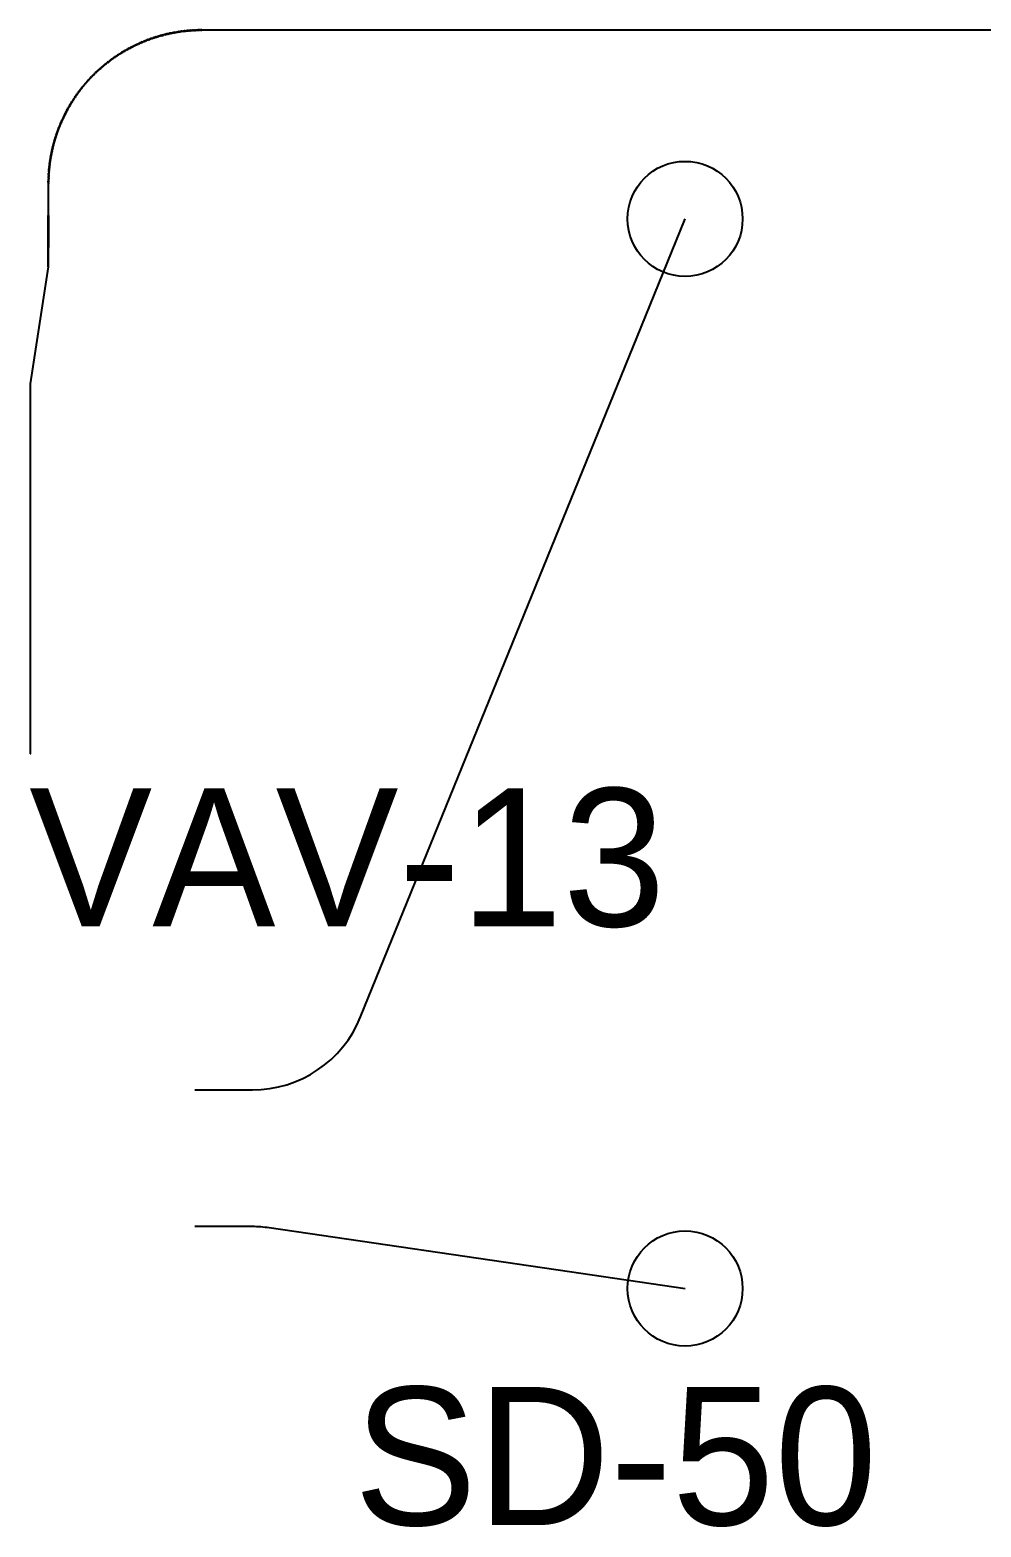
# Model space of a CAD drawing. Header units: metres. Extents: x 0.1 to 41.9, y 0.9 to 39.
# Drawn here: x 2.353 to 4.832, y 18.127 to 22.029 of the extents above; entities that cross this region are included whole.
import ezdxf

# ---------------------------------------------------------------- set-up
doc = ezdxf.new("R2010")
doc.units = ezdxf.units.M
for name, color, linetype in [('BSA_BRANCH_AXIS', 5, 'Continuous'), ('BSA_BRANCH_LABEL', 3, 'Continuous'), ('BSA_MATERIAL_SECTION', 7, 'Continuous'), ('BSA_TERMINAL_CENTRE', 3, 'Continuous'), ('BSA_VAV_LABEL', 7, 'Continuous')]:
    doc.layers.add(name, color=color, linetype=linetype)

msp = doc.modelspace()

# ---------------------------------------------------------------- linework, layer by layer
at = {"layer": 'BSA_BRANCH_AXIS'}
for points in [[(2.7827, 19.2661), (2.9327, 19.2661, 0.305135), (3.215, 19.4561), (3.946, 21.2541), (4.0608, 21.5364)], [(2.7827, 18.9105), (2.9327, 18.9105, -0.03641), (2.9769, 18.9072), (3.7592, 18.7925), (4.0608, 18.7483)]]:
    msp.add_lwpolyline(points, format="xyb", dxfattribs=at)
at = {"layer": 'BSA_MATERIAL_SECTION'}
for p, q in [((2.6757, 22.0088), (2.6776, 22.0094)), ((2.6795, 22.0101), (2.6776, 22.0094)), ((2.6778, 22.0087), (2.6797, 22.0093)), ((2.6814, 22.0107), (2.6795, 22.0101)), ((2.6816, 22.0099), (2.6797, 22.0093)), ((2.6814, 22.0107), (2.6833, 22.0112)), ((2.6816, 22.0099), (2.6835, 22.0105)), ((2.6852, 22.0118), (2.6833, 22.0112)), ((2.6854, 22.0111), (2.6835, 22.0105)), ((2.6852, 22.0118), (2.6871, 22.0124)), ((2.6854, 22.0111), (2.6873, 22.0116)), ((2.6871, 22.0124), (2.689, 22.013)), ((2.6873, 22.0116), (2.6892, 22.0122)), ((2.6909, 22.0135), (2.689, 22.013)), ((2.6911, 22.0127), (2.6892, 22.0122)), ((2.6909, 22.0135), (2.6928, 22.014)), ((2.693, 22.0133), (2.6911, 22.0127)), ((2.6947, 22.0146), (2.6928, 22.014)), ((2.693, 22.0133), (2.6949, 22.0138)), ((2.6947, 22.0146), (2.6966, 22.0151)), ((2.6968, 22.0143), (2.6949, 22.0138)), ((2.6986, 22.0156), (2.6966, 22.0151)), ((2.6968, 22.0143), (2.6988, 22.0148)), ((2.7005, 22.0161), (2.6986, 22.0156)), ((2.6988, 22.0148), (2.7007, 22.0153)), ((2.7005, 22.0161), (2.7024, 22.0166)), ((2.7026, 22.0158), (2.7007, 22.0153)), ((2.7024, 22.0166), (2.7043, 22.0171)), ((2.7045, 22.0163), (2.7026, 22.0158)), ((2.7063, 22.0176), (2.7043, 22.0171)), ((2.7045, 22.0163), (2.7065, 22.0168)), ((2.7063, 22.0176), (2.7082, 22.018)), ((2.7084, 22.0173), (2.7065, 22.0168)), ((2.7101, 22.0185), (2.7082, 22.018)), ((2.7084, 22.0173), (2.7103, 22.0177)), ((2.7121, 22.0189), (2.7101, 22.0185)), ((2.7122, 22.0182), (2.7103, 22.0177)), ((2.7121, 22.0189), (2.714, 22.0194)), ((2.7122, 22.0182), (2.7142, 22.0186)), ((2.714, 22.0194), (2.716, 22.0198)), ((2.7161, 22.019), (2.7142, 22.0186)), ((2.7179, 22.0202), (2.716, 22.0198)), ((2.7161, 22.019), (2.7181, 22.0194)), ((2.7198, 22.0206), (2.7179, 22.0202)), ((2.72, 22.0198), (2.7181, 22.0194)), ((2.7198, 22.0206), (2.7218, 22.021)), ((2.72, 22.0198), (2.7219, 22.0202)), ((2.7218, 22.021), (2.7237, 22.0214)), ((2.7239, 22.0206), (2.7219, 22.0202)), ((2.7257, 22.0218), (2.7237, 22.0214)), ((2.7239, 22.0206), (2.7258, 22.021)), ((2.7257, 22.0218), (2.7276, 22.0222)), ((2.7278, 22.0214), (2.7258, 22.021)), ((2.7296, 22.0225), (2.7276, 22.0222)), ((2.7278, 22.0214), (2.7297, 22.0217)), ((2.7316, 22.0229), (2.7296, 22.0225)), ((2.7317, 22.0221), (2.7297, 22.0217)), ((2.7316, 22.0229), (2.7335, 22.0232)), ((2.7317, 22.0221), (2.7337, 22.0224)), ((2.7335, 22.0232), (2.7355, 22.0235)), ((2.7356, 22.0227), (2.7337, 22.0224)), ((2.7374, 22.0239), (2.7355, 22.0235)), ((2.7356, 22.0227), (2.7376, 22.0231)), ((2.7374, 22.0239), (2.7394, 22.0242)), ((2.7395, 22.0234), (2.7376, 22.0231)), ((2.7414, 22.0245), (2.7394, 22.0242)), ((2.7395, 22.0234), (2.7415, 22.0237)), ((2.7414, 22.0245), (2.7433, 22.0248)), ((2.7415, 22.0237), (2.7435, 22.024)), ((2.7453, 22.025), (2.7433, 22.0248)), ((2.7454, 22.0242), (2.7435, 22.024)), ((2.7453, 22.025), (2.7473, 22.0253)), ((2.7454, 22.0242), (2.7474, 22.0245)), ((2.7492, 22.0256), (2.7473, 22.0253)), ((2.7493, 22.0248), (2.7474, 22.0245)), ((2.7492, 22.0256), (2.7512, 22.0258)), ((2.7513, 22.025), (2.7493, 22.0248)), ((2.7532, 22.0261), (2.7512, 22.0258)), ((2.7513, 22.025), (2.7533, 22.0253)), ((2.7532, 22.0261), (2.7552, 22.0263)), ((2.7553, 22.0255), (2.7533, 22.0253)), ((2.7571, 22.0265), (2.7552, 22.0263)), ((2.7553, 22.0255), (2.7572, 22.0257)), ((2.7571, 22.0265), (2.7591, 22.0267)), ((2.7572, 22.0257), (2.7592, 22.0259)), ((2.7611, 22.0269), (2.7591, 22.0267)), ((2.7612, 22.0261), (2.7592, 22.0259)), ((2.7611, 22.0269), (2.7631, 22.0271)), ((2.7632, 22.0263), (2.7612, 22.0261)), ((2.7651, 22.0273), (2.7631, 22.0271)), ((2.7632, 22.0263), (2.7651, 22.0265)), ((2.7651, 22.0273), (2.767, 22.0275)), ((2.7671, 22.0267), (2.7651, 22.0265)), ((2.769, 22.0276), (2.767, 22.0275)), ((2.7671, 22.0267), (2.7691, 22.0268)), ((2.769, 22.0276), (2.771, 22.0278)), ((2.7711, 22.027), (2.7691, 22.0268)), ((2.773, 22.0279), (2.771, 22.0278)), ((2.7711, 22.027), (2.773, 22.0271)), ((2.773, 22.0279), (2.775, 22.0281)), ((2.775, 22.0273), (2.773, 22.0271)), ((2.777, 22.0282), (2.775, 22.0281)), ((2.775, 22.0273), (2.777, 22.0274)), ((2.777, 22.0282), (2.7789, 22.0283)), ((2.779, 22.0275), (2.777, 22.0274)), ((2.7809, 22.0284), (2.7789, 22.0283)), ((2.779, 22.0275), (2.781, 22.0276)), ((2.7809, 22.0284), (2.7829, 22.0285)), ((2.7829, 22.0277), (2.781, 22.0276)), ((2.7849, 22.0286), (2.7829, 22.0285)), ((2.7829, 22.0277), (2.7849, 22.0278)), ((2.7849, 22.0286), (2.7869, 22.0287)), ((2.7869, 22.0279), (2.7849, 22.0278)), ((2.7889, 22.0287), (2.7869, 22.0287)), ((2.7869, 22.0279), (2.7889, 22.0279)), ((2.7889, 22.0287), (2.7909, 22.0288)), ((2.7909, 22.028), (2.7889, 22.0279)), ((2.7928, 22.0288), (2.7909, 22.0288)), ((2.7909, 22.028), (2.7929, 22.028)), ((2.7928, 22.0288), (2.7948, 22.0289)), ((2.7948, 22.0281), (2.7929, 22.028)), ((2.7968, 22.0289), (2.7948, 22.0289)), ((2.7948, 22.0281), (2.7968, 22.0281)), ((2.7968, 22.0289), (2.7988, 22.0289)), ((2.7988, 22.0281), (2.7968, 22.0281)), ((2.8008, 22.0289), (2.7988, 22.0289)), ((2.7988, 22.0281), (2.8008, 22.0281)), ((2.8008, 22.0289), (2.8008, 22.0285)), ((2.8008, 22.0289), (5.9025, 22.0289)), ((2.8008, 22.0285), (2.8008, 22.0289)), ((2.8008, 22.0281), (2.8008, 22.0285)), ((2.8008, 22.0285), (2.8008, 22.0281)), ((5.9025, 22.0281), (2.8008, 22.0281)), ((2.5928, 21.9706), (2.5911, 21.9695)), ((2.5945, 21.9716), (2.5928, 21.9706)), ((2.5932, 21.9699), (2.5949, 21.9709)), ((2.5945, 21.9716), (2.5962, 21.9726)), ((2.5966, 21.9719), (2.5949, 21.9709)), ((2.5962, 21.9726), (2.5979, 21.9736)), ((2.5983, 21.973), (2.5966, 21.9719)), ((2.5997, 21.9747), (2.5979, 21.9736)), ((2.5983, 21.973), (2.6001, 21.974)), ((2.6014, 21.9756), (2.5997, 21.9747)), ((2.6001, 21.974), (2.6018, 21.9749)), ((2.6014, 21.9756), (2.6031, 21.9766)), ((2.6035, 21.9759), (2.6018, 21.9749)), ((2.6048, 21.9776), (2.6031, 21.9766)), ((2.6052, 21.9769), (2.6035, 21.9759)), ((2.6048, 21.9776), (2.6066, 21.9786)), ((2.6052, 21.9769), (2.607, 21.9779)), ((2.6066, 21.9786), (2.6083, 21.9795)), ((2.607, 21.9779), (2.6087, 21.9788)), ((2.6101, 21.9805), (2.6083, 21.9795)), ((2.6104, 21.9798), (2.6087, 21.9788)), ((2.6118, 21.9814), (2.6101, 21.9805)), ((2.6122, 21.9807), (2.6104, 21.9798)), ((2.6118, 21.9814), (2.6136, 21.9824)), ((2.6122, 21.9807), (2.6139, 21.9817)), ((2.6136, 21.9824), (2.6153, 21.9833)), ((2.6139, 21.9817), (2.6157, 21.9826)), ((2.6171, 21.9842), (2.6153, 21.9833)), ((2.6174, 21.9835), (2.6157, 21.9826)), ((2.6189, 21.9851), (2.6171, 21.9842)), ((2.6192, 21.9844), (2.6174, 21.9835)), ((2.6189, 21.9851), (2.6206, 21.986)), ((2.6192, 21.9844), (2.621, 21.9853)), ((2.6206, 21.986), (2.6224, 21.9869)), ((2.6228, 21.9862), (2.621, 21.9853)), ((2.6242, 21.9878), (2.6224, 21.9869)), ((2.6228, 21.9862), (2.6245, 21.9871)), ((2.6242, 21.9878), (2.626, 21.9887)), ((2.6263, 21.988), (2.6245, 21.9871)), ((2.6278, 21.9895), (2.626, 21.9887)), ((2.6263, 21.988), (2.6281, 21.9888)), ((2.6278, 21.9895), (2.6296, 21.9904)), ((2.6299, 21.9897), (2.6281, 21.9888)), ((2.6314, 21.9912), (2.6296, 21.9904)), ((2.6299, 21.9897), (2.6317, 21.9905)), ((2.6332, 21.9921), (2.6314, 21.9912)), ((2.6335, 21.9913), (2.6317, 21.9905)), ((2.6332, 21.9921), (2.635, 21.9929)), ((2.6335, 21.9913), (2.6353, 21.9922)), ((2.635, 21.9929), (2.6368, 21.9937)), ((2.6371, 21.993), (2.6353, 21.9922)), ((2.6386, 21.9945), (2.6368, 21.9937)), ((2.6371, 21.993), (2.6389, 21.9938)), ((2.6386, 21.9945), (2.6404, 21.9953)), ((2.6407, 21.9946), (2.6389, 21.9938)), ((2.6422, 21.9961), (2.6404, 21.9953)), ((2.6407, 21.9946), (2.6425, 21.9954)), ((2.6422, 21.9961), (2.6441, 21.9969)), ((2.6444, 21.9962), (2.6425, 21.9954)), ((2.6459, 21.9977), (2.6441, 21.9969)), ((2.6444, 21.9962), (2.6462, 21.997)), ((2.6459, 21.9977), (2.6477, 21.9985)), ((2.648, 21.9977), (2.6462, 21.997)), ((2.6496, 21.9992), (2.6477, 21.9985)), ((2.648, 21.9977), (2.6499, 21.9985)), ((2.6496, 21.9992), (2.6514, 22)), ((2.6517, 21.9992), (2.6499, 21.9985)), ((2.6533, 22.0007), (2.6514, 22)), ((2.6517, 21.9992), (2.6535, 22)), ((2.6533, 22.0007), (2.6551, 22.0014)), ((2.6554, 22.0007), (2.6535, 22)), ((2.657, 22.0021), (2.6551, 22.0014)), ((2.6554, 22.0007), (2.6572, 22.0014)), ((2.657, 22.0021), (2.6588, 22.0029)), ((2.6591, 22.0021), (2.6572, 22.0014)), ((2.6607, 22.0036), (2.6588, 22.0029)), ((2.6591, 22.0021), (2.661, 22.0028)), ((2.6607, 22.0036), (2.6625, 22.0042)), ((2.6628, 22.0035), (2.661, 22.0028)), ((2.6644, 22.0049), (2.6625, 22.0042)), ((2.6628, 22.0035), (2.6647, 22.0042)), ((2.6644, 22.0049), (2.6663, 22.0056)), ((2.6665, 22.0048), (2.6647, 22.0042)), ((2.6682, 22.0063), (2.6663, 22.0056)), ((2.6665, 22.0048), (2.6684, 22.0055)), ((2.67, 22.0069), (2.6682, 22.0063)), ((2.6703, 22.0062), (2.6684, 22.0055)), ((2.67, 22.0069), (2.6719, 22.0076)), ((2.6703, 22.0062), (2.6722, 22.0068)), ((2.6719, 22.0076), (2.6738, 22.0082)), ((2.674, 22.0074), (2.6722, 22.0068)), ((2.6757, 22.0088), (2.6738, 22.0082)), ((2.674, 22.0074), (2.6759, 22.0081)), ((2.6778, 22.0087), (2.6759, 22.0081)), ((2.5383, 21.9307), (2.5398, 21.932)), ((2.5403, 21.9314), (2.5388, 21.9301)), ((2.5413, 21.9333), (2.5398, 21.932)), ((2.5403, 21.9314), (2.5418, 21.9327)), ((2.5413, 21.9333), (2.5428, 21.9346)), ((2.5434, 21.934), (2.5418, 21.9327)), ((2.5444, 21.9359), (2.5428, 21.9346)), ((2.5434, 21.934), (2.5449, 21.9353)), ((2.5444, 21.9359), (2.5459, 21.9372)), ((2.5464, 21.9365), (2.5449, 21.9353)), ((2.5474, 21.9384), (2.5459, 21.9372)), ((2.5464, 21.9365), (2.5479, 21.9378)), ((2.5474, 21.9384), (2.549, 21.9397)), ((2.5495, 21.9391), (2.5479, 21.9378)), ((2.5505, 21.9409), (2.549, 21.9397)), ((2.5495, 21.9391), (2.551, 21.9403)), ((2.5505, 21.9409), (2.5521, 21.9422)), ((2.551, 21.9403), (2.5526, 21.9415)), ((2.5536, 21.9434), (2.5521, 21.9422)), ((2.5541, 21.9428), (2.5526, 21.9415)), ((2.5536, 21.9434), (2.5552, 21.9446)), ((2.5557, 21.944), (2.5541, 21.9428)), ((2.5568, 21.9458), (2.5552, 21.9446)), ((2.5557, 21.944), (2.5573, 21.9452)), ((2.5568, 21.9458), (2.5584, 21.947)), ((2.5588, 21.9464), (2.5573, 21.9452)), ((2.5599, 21.9483), (2.5584, 21.947)), ((2.5588, 21.9464), (2.5604, 21.9476)), ((2.5615, 21.9494), (2.5599, 21.9483)), ((2.5604, 21.9476), (2.562, 21.9488)), ((2.5615, 21.9494), (2.5631, 21.9506)), ((2.5636, 21.95), (2.562, 21.9488)), ((2.5631, 21.9506), (2.5647, 21.9518)), ((2.5652, 21.9512), (2.5636, 21.95)), ((2.5663, 21.953), (2.5647, 21.9518)), ((2.5652, 21.9512), (2.5668, 21.9523)), ((2.5679, 21.9541), (2.5663, 21.953)), ((2.5684, 21.9535), (2.5668, 21.9523)), ((2.5679, 21.9541), (2.5696, 21.9553)), ((2.5684, 21.9535), (2.57, 21.9546)), ((2.5712, 21.9564), (2.5696, 21.9553)), ((2.57, 21.9546), (2.5717, 21.9558)), ((2.5712, 21.9564), (2.5728, 21.9576)), ((2.5733, 21.9569), (2.5717, 21.9558)), ((2.5728, 21.9576), (2.5745, 21.9587)), ((2.5733, 21.9569), (2.5749, 21.958)), ((2.5761, 21.9598), (2.5745, 21.9587)), ((2.5765, 21.9592), (2.5749, 21.958)), ((2.5761, 21.9598), (2.5777, 21.9609)), ((2.5765, 21.9592), (2.5782, 21.9603)), ((2.5794, 21.962), (2.5777, 21.9609)), ((2.5798, 21.9614), (2.5782, 21.9603)), ((2.5794, 21.962), (2.5811, 21.9631)), ((2.5798, 21.9614), (2.5815, 21.9625)), ((2.5827, 21.9642), (2.5811, 21.9631)), ((2.5832, 21.9636), (2.5815, 21.9625)), ((2.5844, 21.9653), (2.5827, 21.9642)), ((2.5832, 21.9636), (2.5848, 21.9646)), ((2.5844, 21.9653), (2.5861, 21.9664)), ((2.5865, 21.9657), (2.5848, 21.9646)), ((2.5861, 21.9664), (2.5877, 21.9674)), ((2.5882, 21.9668), (2.5865, 21.9657)), ((2.5894, 21.9685), (2.5877, 21.9674)), ((2.5882, 21.9668), (2.5899, 21.9678)), ((2.5894, 21.9685), (2.5911, 21.9695)), ((2.5915, 21.9689), (2.5899, 21.9678)), ((2.5915, 21.9689), (2.5932, 21.9699)), ((2.499, 21.8914), (2.5003, 21.8929)), ((2.5009, 21.8924), (2.4996, 21.8909)), ((2.5016, 21.8944), (2.5003, 21.8929)), ((2.5009, 21.8924), (2.5022, 21.8939)), ((2.5016, 21.8944), (2.5029, 21.8959)), ((2.5035, 21.8953), (2.5022, 21.8939)), ((2.5043, 21.8973), (2.5029, 21.8959)), ((2.5035, 21.8953), (2.5048, 21.8968)), ((2.5043, 21.8973), (2.5056, 21.8988)), ((2.5062, 21.8983), (2.5048, 21.8968)), ((2.5069, 21.9003), (2.5056, 21.8988)), ((2.5062, 21.8983), (2.5075, 21.8997)), ((2.5069, 21.9003), (2.5083, 21.9017)), ((2.5089, 21.9012), (2.5075, 21.8997)), ((2.5096, 21.9032), (2.5083, 21.9017)), ((2.5089, 21.9012), (2.5102, 21.9026)), ((2.5096, 21.9032), (2.511, 21.9046)), ((2.5116, 21.9041), (2.5102, 21.9026)), ((2.5124, 21.9061), (2.511, 21.9046)), ((2.5116, 21.9041), (2.513, 21.9055)), ((2.5124, 21.9061), (2.5138, 21.9075)), ((2.5143, 21.9069), (2.513, 21.9055)), ((2.5152, 21.9089), (2.5138, 21.9075)), ((2.5143, 21.9069), (2.5157, 21.9084)), ((2.5152, 21.9089), (2.5166, 21.9103)), ((2.5157, 21.9084), (2.5171, 21.9098)), ((2.518, 21.9117), (2.5166, 21.9103)), ((2.5185, 21.9112), (2.5171, 21.9098)), ((2.518, 21.9117), (2.5194, 21.9131)), ((2.5199, 21.9126), (2.5185, 21.9112)), ((2.5208, 21.9145), (2.5194, 21.9131)), ((2.5199, 21.9126), (2.5213, 21.914)), ((2.5208, 21.9145), (2.5222, 21.9159)), ((2.5213, 21.914), (2.5228, 21.9154)), ((2.5236, 21.9173), (2.5222, 21.9159)), ((2.5242, 21.9167), (2.5228, 21.9154)), ((2.5236, 21.9173), (2.5251, 21.9187)), ((2.5256, 21.9181), (2.5242, 21.9167)), ((2.5265, 21.9201), (2.5251, 21.9187)), ((2.5256, 21.9181), (2.5271, 21.9195)), ((2.5265, 21.9201), (2.528, 21.9214)), ((2.5285, 21.9208), (2.5271, 21.9195)), ((2.5294, 21.9228), (2.528, 21.9214)), ((2.5285, 21.9208), (2.53, 21.9222)), ((2.5294, 21.9228), (2.5309, 21.9241)), ((2.5314, 21.9235), (2.53, 21.9222)), ((2.5324, 21.9255), (2.5309, 21.9241)), ((2.5314, 21.9235), (2.5329, 21.9249)), ((2.5324, 21.9255), (2.5338, 21.9268)), ((2.5344, 21.9262), (2.5329, 21.9249)), ((2.5353, 21.9281), (2.5338, 21.9268)), ((2.5344, 21.9262), (2.5359, 21.9275)), ((2.5353, 21.9281), (2.5368, 21.9294)), ((2.5359, 21.9275), (2.5373, 21.9288)), ((2.5383, 21.9307), (2.5368, 21.9294)), ((2.5388, 21.9301), (2.5373, 21.9288)), ((2.4699, 21.8536), (2.4688, 21.852)), ((2.4694, 21.8515), (2.4705, 21.8532)), ((2.4699, 21.8536), (2.471, 21.8552)), ((2.4717, 21.8548), (2.4705, 21.8532)), ((2.4721, 21.8569), (2.471, 21.8552)), ((2.4717, 21.8548), (2.4728, 21.8564)), ((2.4721, 21.8569), (2.4733, 21.8585)), ((2.4739, 21.8581), (2.4728, 21.8564)), ((2.4744, 21.8601), (2.4733, 21.8585)), ((2.4739, 21.8581), (2.4751, 21.8597)), ((2.4744, 21.8601), (2.4756, 21.8618)), ((2.4762, 21.8613), (2.4751, 21.8597)), ((2.4767, 21.8634), (2.4756, 21.8618)), ((2.4762, 21.8613), (2.4774, 21.8629)), ((2.4767, 21.8634), (2.4779, 21.865)), ((2.4785, 21.8645), (2.4774, 21.8629)), ((2.4791, 21.8666), (2.4779, 21.865)), ((2.4785, 21.8645), (2.4797, 21.8661)), ((2.4791, 21.8666), (2.4803, 21.8682)), ((2.4809, 21.8677), (2.4797, 21.8661)), ((2.4815, 21.8698), (2.4803, 21.8682)), ((2.4809, 21.8677), (2.4821, 21.8693)), ((2.4815, 21.8698), (2.4827, 21.8714)), ((2.4833, 21.8709), (2.4821, 21.8693)), ((2.4839, 21.8729), (2.4827, 21.8714)), ((2.4833, 21.8709), (2.4845, 21.8724)), ((2.4839, 21.8729), (2.4851, 21.8745)), ((2.4857, 21.874), (2.4845, 21.8724)), ((2.4863, 21.8761), (2.4851, 21.8745)), ((2.4857, 21.874), (2.4869, 21.8756)), ((2.4863, 21.8761), (2.4875, 21.8776)), ((2.4882, 21.8771), (2.4869, 21.8756)), ((2.4888, 21.8792), (2.4875, 21.8776)), ((2.4882, 21.8771), (2.4894, 21.8787)), ((2.4888, 21.8792), (2.49, 21.8807)), ((2.4907, 21.8802), (2.4894, 21.8787)), ((2.4913, 21.8823), (2.49, 21.8807)), ((2.4907, 21.8802), (2.4919, 21.8818)), ((2.4925, 21.8838), (2.4913, 21.8823)), ((2.4932, 21.8833), (2.4919, 21.8818)), ((2.4925, 21.8838), (2.4938, 21.8853)), ((2.4932, 21.8833), (2.4944, 21.8848)), ((2.4938, 21.8853), (2.4951, 21.8869)), ((2.4944, 21.8848), (2.4957, 21.8863)), ((2.4964, 21.8884), (2.4951, 21.8869)), ((2.497, 21.8879), (2.4957, 21.8863)), ((2.4964, 21.8884), (2.4977, 21.8899)), ((2.4983, 21.8894), (2.497, 21.8879)), ((2.499, 21.8914), (2.4977, 21.8899)), ((2.4983, 21.8894), (2.4996, 21.8909)), ((2.4455, 21.8126), (2.4464, 21.8144)), ((2.4473, 21.8161), (2.4464, 21.8144)), ((2.4471, 21.814), (2.448, 21.8158)), ((2.4473, 21.8161), (2.4483, 21.8179)), ((2.449, 21.8175), (2.448, 21.8158)), ((2.4492, 21.8197), (2.4483, 21.8179)), ((2.449, 21.8175), (2.4499, 21.8193)), ((2.4492, 21.8197), (2.4502, 21.8214)), ((2.4509, 21.821), (2.4499, 21.8193)), ((2.4511, 21.8231), (2.4502, 21.8214)), ((2.4509, 21.821), (2.4518, 21.8228)), ((2.4511, 21.8231), (2.4521, 21.8249)), ((2.4528, 21.8245), (2.4518, 21.8228)), ((2.4531, 21.8266), (2.4521, 21.8249)), ((2.4528, 21.8245), (2.4538, 21.8262)), ((2.4531, 21.8266), (2.4541, 21.8283)), ((2.4548, 21.8279), (2.4538, 21.8262)), ((2.4551, 21.8301), (2.4541, 21.8283)), ((2.4548, 21.8279), (2.4557, 21.8297)), ((2.4561, 21.8318), (2.4551, 21.8301)), ((2.4568, 21.8314), (2.4557, 21.8297)), ((2.4561, 21.8318), (2.4571, 21.8335)), ((2.4568, 21.8314), (2.4578, 21.8331)), ((2.4571, 21.8335), (2.4581, 21.8352)), ((2.4588, 21.8348), (2.4578, 21.8331)), ((2.4591, 21.8369), (2.4581, 21.8352)), ((2.4588, 21.8348), (2.4598, 21.8365)), ((2.4591, 21.8369), (2.4602, 21.8386)), ((2.4608, 21.8382), (2.4598, 21.8365)), ((2.4612, 21.8403), (2.4602, 21.8386)), ((2.4608, 21.8382), (2.4619, 21.8399)), ((2.4612, 21.8403), (2.4623, 21.842)), ((2.4629, 21.8415), (2.4619, 21.8399)), ((2.4633, 21.8436), (2.4623, 21.842)), ((2.4629, 21.8415), (2.464, 21.8432)), ((2.4633, 21.8436), (2.4644, 21.8453)), ((2.4651, 21.8449), (2.464, 21.8432)), ((2.4655, 21.847), (2.4644, 21.8453)), ((2.4651, 21.8449), (2.4661, 21.8465)), ((2.4655, 21.847), (2.4666, 21.8486)), ((2.4672, 21.8482), (2.4661, 21.8465)), ((2.4677, 21.8503), (2.4666, 21.8486)), ((2.4672, 21.8482), (2.4683, 21.8499)), ((2.4677, 21.8503), (2.4688, 21.852)), ((2.4694, 21.8515), (2.4683, 21.8499)), ((2.429, 21.7765), (2.4283, 21.7746)), ((2.429, 21.7765), (2.4297, 21.7783)), ((2.429, 21.7743), (2.4297, 21.7762)), ((2.4305, 21.7801), (2.4297, 21.7783)), ((2.4305, 21.778), (2.4297, 21.7762)), ((2.4305, 21.7801), (2.4313, 21.782)), ((2.4305, 21.778), (2.4312, 21.7798)), ((2.432, 21.7817), (2.4312, 21.7798)), ((2.432, 21.7838), (2.4313, 21.782)), ((2.432, 21.7838), (2.4328, 21.7856)), ((2.432, 21.7817), (2.4328, 21.7835)), ((2.4336, 21.7875), (2.4328, 21.7856)), ((2.4335, 21.7853), (2.4328, 21.7835)), ((2.4335, 21.7853), (2.4343, 21.7872)), ((2.4336, 21.7875), (2.4344, 21.7893)), ((2.4351, 21.789), (2.4343, 21.7872)), ((2.4352, 21.7911), (2.4344, 21.7893)), ((2.4351, 21.789), (2.4359, 21.7908)), ((2.4352, 21.7911), (2.436, 21.7929)), ((2.4367, 21.7926), (2.4359, 21.7908)), ((2.4368, 21.7947), (2.436, 21.7929)), ((2.4367, 21.7926), (2.4375, 21.7944)), ((2.4368, 21.7947), (2.4376, 21.7965)), ((2.4384, 21.7962), (2.4375, 21.7944)), ((2.4385, 21.7984), (2.4376, 21.7965)), ((2.4384, 21.7962), (2.4392, 21.798)), ((2.4393, 21.8002), (2.4385, 21.7984)), ((2.44, 21.7998), (2.4392, 21.798)), ((2.4393, 21.8002), (2.4402, 21.8019)), ((2.44, 21.7998), (2.4409, 21.8016)), ((2.4402, 21.8019), (2.441, 21.8037)), ((2.4418, 21.8034), (2.4409, 21.8016)), ((2.4419, 21.8055), (2.441, 21.8037)), ((2.4418, 21.8034), (2.4426, 21.8052)), ((2.4419, 21.8055), (2.4428, 21.8073)), ((2.4435, 21.8069), (2.4426, 21.8052)), ((2.4437, 21.8091), (2.4428, 21.8073)), ((2.4435, 21.8069), (2.4444, 21.8087)), ((2.4437, 21.8091), (2.4446, 21.8109)), ((2.4453, 21.8105), (2.4444, 21.8087)), ((2.4455, 21.8126), (2.4446, 21.8109)), ((2.4453, 21.8105), (2.4462, 21.8123)), ((2.4471, 21.814), (2.4462, 21.8123)), ((2.4151, 21.735), (2.4157, 21.7369)), ((2.4162, 21.7388), (2.4157, 21.7369)), ((2.4164, 21.7367), (2.4159, 21.7348)), ((2.4162, 21.7388), (2.4168, 21.7407)), ((2.4164, 21.7367), (2.417, 21.7386)), ((2.4173, 21.7426), (2.4168, 21.7407)), ((2.4175, 21.7405), (2.417, 21.7386)), ((2.4173, 21.7426), (2.4179, 21.7445)), ((2.4175, 21.7405), (2.4181, 21.7424)), ((2.4185, 21.7464), (2.4179, 21.7445)), ((2.4187, 21.7443), (2.4181, 21.7424)), ((2.4185, 21.7464), (2.4191, 21.7483)), ((2.4187, 21.7443), (2.4192, 21.7462)), ((2.4196, 21.7502), (2.4191, 21.7483)), ((2.4198, 21.7481), (2.4192, 21.7462)), ((2.4196, 21.7502), (2.4203, 21.7521)), ((2.4198, 21.7481), (2.4204, 21.75)), ((2.4209, 21.754), (2.4203, 21.7521)), ((2.421, 21.7519), (2.4204, 21.75)), ((2.4215, 21.7559), (2.4209, 21.754)), ((2.421, 21.7519), (2.4216, 21.7538)), ((2.4215, 21.7559), (2.4221, 21.7578)), ((2.4223, 21.7557), (2.4216, 21.7538)), ((2.4221, 21.7578), (2.4228, 21.7597)), ((2.4223, 21.7557), (2.4229, 21.7575)), ((2.4234, 21.7616), (2.4228, 21.7597)), ((2.4235, 21.7594), (2.4229, 21.7575)), ((2.4241, 21.7634), (2.4234, 21.7616)), ((2.4235, 21.7594), (2.4242, 21.7613)), ((2.4241, 21.7634), (2.4248, 21.7653)), ((2.4249, 21.7632), (2.4242, 21.7613)), ((2.4248, 21.7653), (2.4255, 21.7672)), ((2.4249, 21.7632), (2.4255, 21.765)), ((2.4261, 21.769), (2.4255, 21.7672)), ((2.4262, 21.7669), (2.4255, 21.765)), ((2.4261, 21.769), (2.4269, 21.7709)), ((2.4262, 21.7669), (2.4269, 21.7688)), ((2.4276, 21.7727), (2.4269, 21.7709)), ((2.4276, 21.7706), (2.4269, 21.7688)), ((2.4276, 21.7727), (2.4283, 21.7746)), ((2.4276, 21.7706), (2.4283, 21.7725)), ((2.429, 21.7743), (2.4283, 21.7725)), ((2.4065, 21.6962), (2.4068, 21.6981)), ((2.4072, 21.7001), (2.4068, 21.6981)), ((2.4072, 21.7001), (2.4076, 21.7021)), ((2.4076, 21.698), (2.4073, 21.6961)), ((2.4079, 21.704), (2.4076, 21.7021)), ((2.4076, 21.698), (2.408, 21.7)), ((2.4079, 21.704), (2.4083, 21.706)), ((2.4083, 21.7019), (2.408, 21.7)), ((2.4087, 21.7079), (2.4083, 21.706)), ((2.4083, 21.7019), (2.4087, 21.7039)), ((2.4087, 21.7079), (2.4091, 21.7099)), ((2.4091, 21.7058), (2.4087, 21.7039)), ((2.4095, 21.7118), (2.4091, 21.7099)), ((2.4091, 21.7058), (2.4095, 21.7078)), ((2.4095, 21.7118), (2.4099, 21.7138)), ((2.4099, 21.7097), (2.4095, 21.7078)), ((2.4103, 21.7157), (2.4099, 21.7138)), ((2.4099, 21.7097), (2.4103, 21.7116)), ((2.4103, 21.7157), (2.4108, 21.7176)), ((2.4107, 21.7136), (2.4103, 21.7116)), ((2.4107, 21.7136), (2.4111, 21.7155)), ((2.4112, 21.7196), (2.4108, 21.7176)), ((2.4116, 21.7175), (2.4111, 21.7155)), ((2.4112, 21.7196), (2.4117, 21.7215)), ((2.4116, 21.7175), (2.412, 21.7194)), ((2.4121, 21.7234), (2.4117, 21.7215)), ((2.4125, 21.7213), (2.412, 21.7194)), ((2.4121, 21.7234), (2.4126, 21.7254)), ((2.4125, 21.7213), (2.4129, 21.7233)), ((2.4131, 21.7273), (2.4126, 21.7254)), ((2.4134, 21.7252), (2.4129, 21.7233)), ((2.4131, 21.7273), (2.4136, 21.7292)), ((2.4134, 21.7252), (2.4139, 21.7271)), ((2.4141, 21.7312), (2.4136, 21.7292)), ((2.4144, 21.729), (2.4139, 21.7271)), ((2.4141, 21.7312), (2.4146, 21.7331)), ((2.4144, 21.729), (2.4149, 21.7309)), ((2.4151, 21.735), (2.4146, 21.7331)), ((2.4154, 21.7329), (2.4149, 21.7309)), ((2.4154, 21.7329), (2.4159, 21.7348)), ((2.4019, 21.6587), (2.4018, 21.6567)), ((2.4019, 21.6587), (2.4021, 21.6607)), ((2.4021, 21.6607), (2.4022, 21.6627)), ((2.4024, 21.6646), (2.4022, 21.6627)), ((2.4024, 21.6646), (2.4026, 21.6666)), ((2.4028, 21.6686), (2.4026, 21.6666)), ((2.4027, 21.6586), (2.4026, 21.6567)), ((2.4027, 21.6586), (2.4029, 21.6606)), ((2.4028, 21.6686), (2.403, 21.6706)), ((2.403, 21.6626), (2.4029, 21.6606)), ((2.4032, 21.6726), (2.403, 21.6706)), ((2.403, 21.6626), (2.4032, 21.6646)), ((2.4032, 21.6726), (2.4034, 21.6745)), ((2.4034, 21.6666), (2.4032, 21.6646)), ((2.4036, 21.6765), (2.4034, 21.6745)), ((2.4034, 21.6666), (2.4036, 21.6685)), ((2.4039, 21.6785), (2.4036, 21.6765)), ((2.4038, 21.6705), (2.4036, 21.6685)), ((2.4038, 21.6705), (2.404, 21.6725)), ((2.4039, 21.6785), (2.4041, 21.6805)), ((2.4042, 21.6744), (2.404, 21.6725)), ((2.4041, 21.6805), (2.4044, 21.6824)), ((2.4042, 21.6744), (2.4044, 21.6764)), ((2.4047, 21.6844), (2.4044, 21.6824)), ((2.4047, 21.6784), (2.4044, 21.6764)), ((2.4047, 21.6844), (2.405, 21.6864)), ((2.4047, 21.6784), (2.4049, 21.6804)), ((2.4052, 21.6823), (2.4049, 21.6804)), ((2.4052, 21.6883), (2.405, 21.6864)), ((2.4052, 21.6883), (2.4055, 21.6903)), ((2.4052, 21.6823), (2.4055, 21.6843)), ((2.4058, 21.6923), (2.4055, 21.6903)), ((2.4057, 21.6863), (2.4055, 21.6843)), ((2.4057, 21.6863), (2.406, 21.6882)), ((2.4058, 21.6923), (2.4062, 21.6942)), ((2.4063, 21.6902), (2.406, 21.6882)), ((2.4065, 21.6962), (2.4062, 21.6942)), ((2.4063, 21.6902), (2.4066, 21.6921)), ((2.407, 21.6941), (2.4066, 21.6921)), ((2.407, 21.6941), (2.4073, 21.6961)), ((2.4009, 21.6369), (2.4008, 21.6349)), ((2.4008, 21.6329), (2.4008, 21.6349)), ((2.4008, 21.6309), (2.4008, 21.6329)), ((2.4008, 21.6309), (2.4008, 21.6289)), ((2.4012, 21.6289), (2.4008, 21.6289)), ((2.4008, 21.6289), (2.4008, 21.5452)), ((2.4012, 21.6289), (2.4008, 21.6289)), ((2.401, 21.6408), (2.4009, 21.6388)), ((2.4009, 21.6369), (2.4009, 21.6388)), ((2.401, 21.6428), (2.4011, 21.6448)), ((2.401, 21.6428), (2.401, 21.6408)), ((2.4011, 21.6448), (2.4012, 21.6468)), ((2.4013, 21.6488), (2.4012, 21.6468)), ((2.4012, 21.6289), (2.4016, 21.6289)), ((2.4012, 21.6289), (2.4016, 21.6289)), ((2.4014, 21.6508), (2.4013, 21.6488)), ((2.4014, 21.6508), (2.4015, 21.6528)), ((2.4015, 21.6528), (2.4016, 21.6547)), ((2.4018, 21.6567), (2.4016, 21.6547)), ((2.4016, 21.6349), (2.4017, 21.6368)), ((2.4016, 21.6349), (2.4016, 21.6329)), ((2.4016, 21.6309), (2.4016, 21.6329)), ((2.4016, 21.6309), (2.4016, 21.6289)), ((2.4016, 21.5452), (2.4016, 21.6289)), ((2.4017, 21.6388), (2.4018, 21.6408)), ((2.4017, 21.6388), (2.4017, 21.6368)), ((2.4018, 21.6428), (2.4019, 21.6448)), ((2.4018, 21.6428), (2.4018, 21.6408)), ((2.402, 21.6468), (2.4019, 21.6448)), ((2.402, 21.6468), (2.4021, 21.6487)), ((2.4022, 21.6507), (2.4021, 21.6487)), ((2.4022, 21.6507), (2.4023, 21.6527)), ((2.4024, 21.6547), (2.4023, 21.6527)), ((2.4024, 21.6547), (2.4026, 21.6567)), ((2.4008, 21.4616), (2.4008, 21.5452)), ((2.4016, 21.5452), (2.4016, 21.4616)), ((2.4012, 21.4616), (2.4008, 21.4616)), ((2.4008, 21.4116), (2.4008, 21.4616)), ((2.4008, 21.4616), (2.4012, 21.4616)), ((2.4012, 21.4616), (2.4016, 21.4616)), ((2.4016, 21.4616), (2.4012, 21.4616)), ((2.4016, 21.4116), (2.4016, 21.4616)), ((2.4008, 21.4116), (2.3532, 21.1068)), ((2.354, 21.1068), (2.4016, 21.4116)), ((2.3532, 21.1068), (2.3532, 21.0568)), ((2.354, 21.0568), (2.354, 21.1068)), ((2.3532, 21.0568), (2.354, 21.0568)), ((2.3532, 21.0568), (2.3532, 20.1424)), ((2.354, 21.0568), (2.3532, 21.0568)), ((2.354, 20.1424), (2.354, 21.0568)), ((2.3532, 20.1424), (2.354, 20.1424))]:
    msp.add_line(p, q, dxfattribs=at)
at = {"layer": 'BSA_TERMINAL_CENTRE'}
for centre in [(4.0608, 21.5364), (4.0608, 18.7483)]:
    msp.add_circle(centre, 0.15, dxfattribs=at)

# ---------------------------------------------------------------- texts
at = {"layer": 'BSA_BRANCH_LABEL'}
msp.add_text('SD-50', height=0.36, dxfattribs=at).set_placement((3.1971, 18.1317))
at = {"layer": 'BSA_VAV_LABEL'}
msp.add_text('VAV-13', height=0.36, dxfattribs=at).set_placement((2.3508, 19.6924))

doc.saveas('drawing.dxf')
